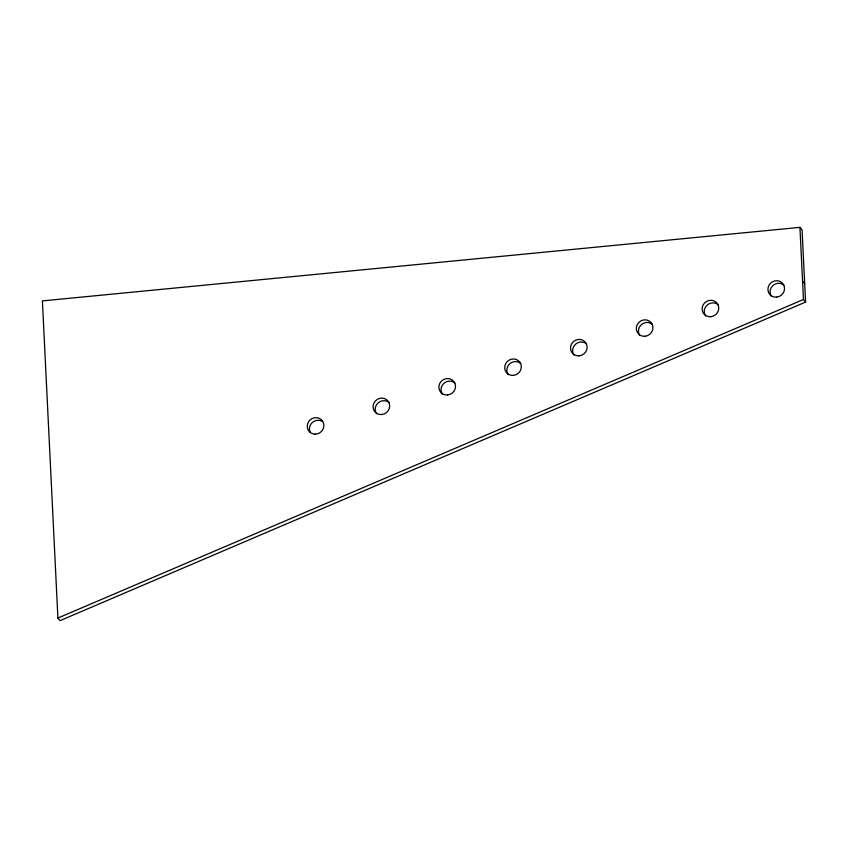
<?xml version="1.0" encoding="UTF-8"?>
<svg xmlns="http://www.w3.org/2000/svg" width="848" height="848" viewBox="0 0 848 848"><rect width="100%" height="100%" fill="white"/><g stroke="black" fill="none" stroke-linecap="round" stroke-linejoin="round"><path stroke-width="1.27" d="M57.908 618.044L803.459 299.482L799.929 227.359L42.4 300.902L57.908 618.044L60.06 620.641L805.6 302.079L802.07 229.956L799.929 227.359M802.558 281.123L804.699 283.72M803.459 299.482L805.6 302.079M310.294 432.565A8.48 8.067 -39.5 0 1 322.282 421.403M376.533 413.729A8.48 8.067 -39.5 0 1 389.115 402.567M442.349 394.172A8.48 8.067 -39.5 0 1 454.931 383.01M508.153 374.604A8.48 8.067 -39.5 0 1 520.736 363.442M573.958 355.036A8.48 8.067 -39.5 0 1 586.54 343.875M639.774 335.479A8.48 8.067 -39.5 0 1 652.356 324.318M705.578 315.912A8.48 8.067 -39.5 0 1 718.161 304.75M771.383 296.344A8.48 8.067 -39.5 0 1 783.965 285.182M315.096 434.134A8.48 8.067 -39.5 0 0 323.003 421.827A8.48 8.067 -39.5 0 0 308.619 421.721A8.48 8.067 -39.5 0 0 315.096 434.134M381.78 414.524A8.48 8.067 -39.5 0 0 388.373 401.539A8.48 8.067 -39.5 0 0 373.989 402.927A8.48 8.067 -39.5 0 0 381.78 414.524M447.596 394.967A8.48 8.067 -39.5 0 0 454.189 381.971A8.48 8.067 -39.5 0 0 439.794 383.37A8.48 8.067 -39.5 0 0 447.596 394.967M513.4 375.399A8.48 8.067 -39.5 0 0 519.994 362.403A8.48 8.067 -39.5 0 0 505.609 363.803A8.48 8.067 -39.5 0 0 513.4 375.399M579.205 355.831A8.48 8.067 -39.5 0 0 585.798 342.836A8.48 8.067 -39.5 0 0 571.414 344.235A8.48 8.067 -39.5 0 0 579.205 355.831M645.021 336.264A8.48 8.067 -39.5 0 0 651.614 323.279A8.48 8.067 -39.5 0 0 637.219 324.678A8.48 8.067 -39.5 0 0 645.021 336.264M710.825 316.707A8.48 8.067 -39.5 0 0 717.419 303.711A8.48 8.067 -39.5 0 0 703.034 305.11A8.48 8.067 -39.5 0 0 710.825 316.707M776.63 297.139A8.48 8.067 -39.5 0 0 783.223 284.144A8.48 8.067 -39.5 0 0 768.839 285.543A8.48 8.067 -39.5 0 0 776.63 297.139"/></g></svg>
